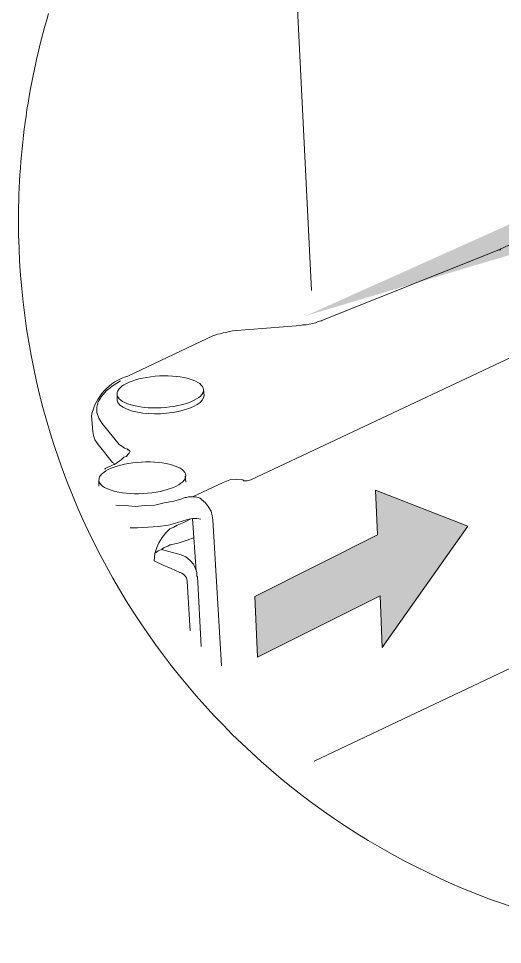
# Model space of a CAD drawing. Header units: metres. Extents: x -11.5 to 7.4, y -3.8 to 5.9.
# Drawn here: x 3.3711 to 3.4293, y -2.5641 to -2.4527 of the extents above; entities that cross this region are included whole.
import ezdxf

# ---------------------------------------------------------------- set-up
doc = ezdxf.new("R2010")
doc.units = ezdxf.units.M
doc.header["$MEASUREMENT"] = 0
doc.layers.add('PDF20_Geometry_Num_Penna__1_Num_Penna__255', color=255, linetype='Continuous', lineweight=18)
doc.layers.add('PDF20_Geometry_Num_Penna__7_Num_Penna__7', color=7, linetype='Continuous', lineweight=18)

msp = doc.modelspace()

# ---------------------------------------------------------------- hatches: boundary and pattern name
at = {"layer": 'PDF20_Geometry_Num_Penna__1_Num_Penna__255', "linetype": 'Continuous', "lineweight": 18}
msp.add_hatch(color=255, dxfattribs=at).paths.add_polyline_path([(3.405615575444374, -2.488478079743028), (3.503123345746465, -2.45940179359935), (3.482133087801101, -2.454154843366139)])
at = {"layer": 'PDF20_Geometry_Num_Penna__7_Num_Penna__7', "linetype": 'Continuous', "lineweight": 18}
msp.add_hatch(color=7, dxfattribs=at).paths.add_polyline_path([(3.414599027465064, -2.522137185636173), (3.414855785273243, -2.528358341332961), (3.425144525194375, -2.513751401910604), (3.414068312761071, -2.509431973903119), (3.414289443887734, -2.514814059824847), (3.399525255664196, -2.522215810036764), (3.399847124304117, -2.529510680204128)])

# ---------------------------------------------------------------- linework, layer by layer
at = {"layer": 'PDF20_Geometry_Num_Penna__7_Num_Penna__7', "color": 7, "linetype": 'Continuous', "lineweight": 18, "flags": 128}
for points in [[(3.37470856927318, -2.452105203523224, 0.07262074087587679), (3.371093075352238, -2.477015624941821, 2.414260614451393), (3.458150000407757, -2.389957733583712)], [(3.380047288923956, -2.502377890962566), (3.379877509358929, -2.50050822728663, -0.2843366028232567), (3.384255905666857, -2.495719509888115), (3.39455693065058, -2.490841111532675)]]:
    msp.add_lwpolyline(points, format="xyb", dxfattribs=at)
for points in [[(3.402731534150185, -2.412759465006686), (3.406340885539828, -2.485420696215659)], [(3.399036064471767, -2.508208504519542), (3.485713323592401, -2.46741349716898), (3.485063443781264, -2.467629714270606), (3.48434353911335, -2.467780820540493), (3.483443044025327, -2.467950354404267), (3.482622401844157, -2.468040035361192), (3.481742791362539, -2.468040035361192), (3.480922149181369, -2.467950354404267), (3.480202244513453, -2.467780820540493), (3.479623618065352, -2.467562146426348), (3.479143272117989, -2.467310302643204), (3.478903713397438, -2.467060915872579), (3.478822631984329, -2.466739047232658), (3.478973738254215, -2.466419635605255), (3.479291921375358, -2.466110052027927), (3.479791923422868, -2.465849608700968)], [(3.42889490910258, -2.480531241303886), (3.455773397548478, -2.467951337209275)], [(3.405043951481952, -2.489629927211691), (3.40528719572128, -2.489539017748507), (3.405697516811866, -2.489539017748507), (3.406085724789786, -2.489478820941804), (3.406505873930445, -2.489370712390992), (3.406825285557849, -2.48930805857177), (3.407155753741586, -2.489161866326921), (3.407475165368986, -2.489061128813663), (3.428895400505082, -2.480531609855764)], [(3.429134836375008, -2.480531241303886), (3.428986187117642, -2.480531241303886), (3.428895277654458, -2.480531241303886)], [(3.407626394489498, -2.489061128813663), (3.407547770088906, -2.489061128813663), (3.407475288219612, -2.489061128813663)], [(3.394556807799955, -2.490842094337683), (3.394727570169989, -2.490779440518461), (3.395055581341206, -2.49066887495513), (3.395377449981126, -2.490611135160945), (3.395705461152343, -2.490520225697761), (3.396097354649042, -2.490460028891059), (3.396435193870332, -2.490359291377802), (3.396855343010992, -2.490258553864544), (3.40504456573508, -2.489629558659813)], [(3.383377769392753, -2.496290642448035), (3.382476045798471, -2.496859440846063), (3.381657860629817, -2.497499492607127), (3.381096433269345, -2.498159200468338), (3.380697168735095, -2.498800480735662), (3.380527634871319, -2.499457731584354), (3.380527634871319, -2.500099011851677), (3.380777021641945, -2.500758719712889), (3.381177514682456, -2.501398771473953)], [(3.406661771374743, -2.542014048358788), (3.504131457982798, -2.495870124755498)], [(3.382957865953344, -2.49791018224959), (3.382957865953344, -2.498630086917505), (3.383046318404009, -2.498889301738204), (3.383277277580749, -2.499211170378125), (3.383697426721408, -2.499458100136232), (3.384176544162512, -2.499679231262895), (3.384826423973649, -2.499931075046039)], [(3.393347343387733, -2.497329590191474), (3.393425967788325, -2.498059322909462)], [(3.381176900429326, -2.501398525772701), (3.383197793225774, -2.503928020160474), (3.383527032903251, -2.504151608299656), (3.383845216024392, -2.504398538057763), (3.384106887857612, -2.504467334408281)], [(3.382396561443501, -2.506111075783143), (3.38069753728697, -2.503928020160474), (3.380287216196384, -2.503359221762447), (3.380126281876425, -2.502848163158603), (3.380047657475833, -2.502377645261315)], [(3.383605903005094, -2.505610336631877), (3.383766837325055, -2.505449402311916), (3.384107133558864, -2.505389205505214), (3.384255782816231, -2.505132447697033), (3.384416717136192, -2.504978884414628), (3.384495341536782, -2.504808122044594), (3.384495341536782, -2.504719669593928), (3.384416717136192, -2.504659472787226), (3.384346692279415, -2.504568563324042)], [(3.384347060831294, -2.504568563324042), (3.38425615136811, -2.504568563324042), (3.384176298461259, -2.504467825810785)], [(3.384255905666857, -2.504467825810785), (3.384255905666857, -2.504568563324042)], [(3.383605657303843, -2.505609968079999), (3.383457008046474, -2.505768445387441), (3.383197793225774, -2.505957635351364), (3.382875924585855, -2.506188594528101), (3.382636365865302, -2.506339700797988)], [(3.381427024303706, -2.506848056688061), (3.381505648704296, -2.506848056688061), (3.381585501611148, -2.506848056688061)], [(3.382636365865302, -2.50633933224611), (3.382547913414637, -2.50633933224611), (3.382226044774717, -2.50650026656607), (3.381745698827354, -2.506689456529993), (3.381427515706211, -2.506847933837435)], [(3.382396315742248, -2.506111444335021), (3.382547422012133, -2.506187611723094), (3.382635874462798, -2.50633994649924)], [(3.391156671026257, -2.507731106987202), (3.391235295426849, -2.508470667755264)], [(3.380776775940692, -2.508208504519542), (3.380776775940692, -2.508938237237531)], [(3.392046232408573, -2.510238979664813), (3.395705952554847, -2.508527670445693), (3.396514309673426, -2.50820825881829), (3.397325123804523, -2.508148062011588), (3.398137166441881, -2.50820825881829)], [(3.398225373191295, -2.508297325522086), (3.398136920740628, -2.508297325522086), (3.398136920740628, -2.508208873071421)], [(3.399036433023644, -2.508208504519542), (3.398626111933059, -2.508296956970208), (3.398225618892546, -2.508296956970208)], [(3.392046846661703, -2.51023848826231), (3.39180728794115, -2.51023848826231), (3.39156650071434, -2.51023848826231), (3.391317113943714, -2.510329397725494), (3.391156179623751, -2.510329397725494), (3.390916620903202, -2.51039942258227), (3.390765514633314, -2.510487875032935)], [(3.394485063034415, -2.512997590469935), (3.394405210127564, -2.512519701535092), (3.394256560870193, -2.511949674630804), (3.393906436586313, -2.511380876232777), (3.393596853008985, -2.510958270079598), (3.393347466238358, -2.510749424015528), (3.393107907517807, -2.510547948989012), (3.392946973197848, -2.510399299731644), (3.392697586427222, -2.510329274874867), (3.392375717787299, -2.510238365411684), (3.392046478109823, -2.510238365411684)], [(3.390765514633314, -2.510487997883561), (3.3897863951447, -2.510749669716779), (3.388637741792314, -2.51095851578085), (3.387516115577627, -2.511220187614068), (3.386297437368464, -2.511277927408252), (3.385146327003556, -2.511381121934028), (3.383927648794389, -2.511277927408252), (3.382806022579704, -2.511220187614068)], [(3.39204721521358, -2.512839358863745), (3.391646722173068, -2.512937639364484), (3.391317482495591, -2.512997836171187), (3.390267109643942, -2.513319704811108), (3.38913688388544, -2.513657544032398), (3.387905920613683, -2.513818478352359), (3.386705669998406, -2.513888503209136), (3.385407138882393, -2.513979412672319), (3.384512786325665, -2.513979412672319)], [(3.39173468322123, -2.512937762215111), (3.391316991093088, -2.513149065291699), (3.390996350959426, -2.513319827661734), (3.390586029868841, -2.513499189575583), (3.390196593384662, -2.513657666883025), (3.389786272294076, -2.513888626059761), (3.389287498752823, -2.514067987973611), (3.388816980855536, -2.514548333920973), (3.388394374702356, -2.515118360825261), (3.387986510624291, -2.515747356029991), (3.387746951903736, -2.51633089650313), (3.38751722123326, -2.517050801171044), (3.387425083263819, -2.517937782690215)], [(3.392046846661703, -2.512839481714372), (3.392535792152879, -2.512839481714372), (3.393025966150317, -2.512937762215111)], [(3.39245471073977, -2.519181153875191), (3.392046846661703, -2.512839604564997)], [(3.395502020515814, -2.530573583819621), (3.394484817333163, -2.512997344768683)], [(3.392216871927982, -2.515118360825261), (3.391396229746809, -2.515427944402588), (3.390436766358343, -2.515747356029991), (3.389366737406545, -2.516009027863209), (3.389288113005954, -2.516009027863209), (3.389047325779144, -2.516169962183169), (3.388637004688558, -2.51633089650313), (3.388316364554894, -2.516577826261237)], [(3.388315750301768, -2.516577703410611), (3.38790542921118, -2.516728809680497), (3.387595845633852, -2.516988024501197)], [(3.39237608633918, -2.518857196774629), (3.392135299112367, -2.518348595183304), (3.391734806071856, -2.517878077286015), (3.391236032530603, -2.517467756195429), (3.390667234132577, -2.517218369424804), (3.388315873152392, -2.516578317663741)], [(3.390765637483943, -2.519399950839961), (3.390585047063832, -2.519327468970666), (3.390506422663243, -2.519327468970666), (3.389467106367924, -2.518856951073377), (3.388485529866793, -2.51844908699531), (3.387425328965069, -2.517938028391467)], [(3.392375594936675, -2.518857196774629), (3.392536529256635, -2.519327714671918)], [(3.391396598298686, -2.520388038424268), (3.391317973898095, -2.519967889283607), (3.391087014721357, -2.519648477656205), (3.390765146081437, -2.51939909088558)], [(3.392615522209104, -2.519809780528043), (3.392536897808512, -2.519809780528043), (3.392536897808512, -2.519747126708823), (3.392536897808512, -2.519648846208083), (3.392536897808512, -2.519588649401381), (3.392536897808512, -2.519497739938197), (3.392536897808512, -2.519399459437458), (3.392536897808512, -2.519326977568162)], [(3.393085794405142, -2.528227014013848), (3.392615276507852, -2.51980928912554)], [(3.391746968283822, -2.526333763017734), (3.391396843999939, -2.520387792723016)]]:
    msp.add_lwpolyline(points, dxfattribs=at)
msp.add_lwpolyline([(3.414599027465064, -2.522137185636173), (3.414855785273243, -2.528358341332961), (3.425144525194375, -2.513751401910604), (3.414068312761071, -2.509431973903119), (3.414289443887734, -2.514814059824847), (3.399525255664196, -2.522215810036764), (3.399847124304117, -2.529510680204128)], close=True, dxfattribs=at)
at = {"layer": 'PDF20_Geometry_Num_Penna__7_Num_Penna__7', "color": 7, "linetype": 'Continuous', "lineweight": 18}
for centre, major_axis, ratio in [((3.38815082199161, -2.497608796902936), (0.005203731003160517, 0.0002672446454168309), 0.3668874290033005), ((3.385992030635906, -2.50794814540917), (0.005228796693165449, 0.0002783247287232449), 0.3628040680753417)]:
    msp.add_ellipse(centre, major_axis=major_axis, ratio=ratio, dxfattribs=at)
msp.add_ellipse((3.3883107888979, -2.498352994864554), major_axis=(0.005114236155005614, 0.0003493168027803861), ratio=0.3645835791402355, start_param=3.938403956614085, end_param=6.25328839303433, dxfattribs=at)

doc.saveas('drawing.dxf')
